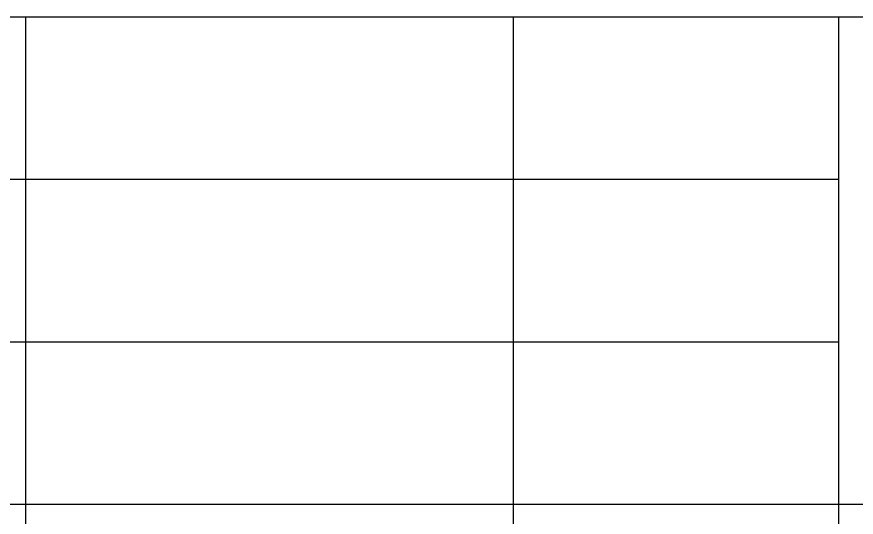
# Model space of a CAD drawing. Header units: millimetres. Extents: x -251843 to -243433, y -86292 to -80352.
# Drawn here: x -244935.9 to -244677.8, y -85845.9 to -85691.9 of the extents above; entities that cross this region are included whole.
import ezdxf

# ---------------------------------------------------------------- set-up
doc = ezdxf.new("R2010")
doc.units = ezdxf.units.MM
doc.layers.add('Format', color=7, linetype='Continuous')

msp = doc.modelspace()

# ---------------------------------------------------------------- linework, layer by layer
at = {"layer": 'Format', "color": 0}
for p, q in [((-245333.21, -85691.94), (-243483.21, -85691.94)), ((-244933.21, -85691.94), (-244933.21, -86241.94)), ((-244783.21, -85691.94), (-244783.21, -86241.94)), ((-244683.21, -85691.94), (-244683.21, -86241.94)), ((-245333.21, -85741.94), (-244683.21, -85741.94)), ((-245333.21, -85791.94), (-244683.21, -85791.94)), ((-245333.21, -85841.94), (-243483.21, -85841.94))]:
    msp.add_line(p, q, dxfattribs=at)

doc.saveas('drawing.dxf')
